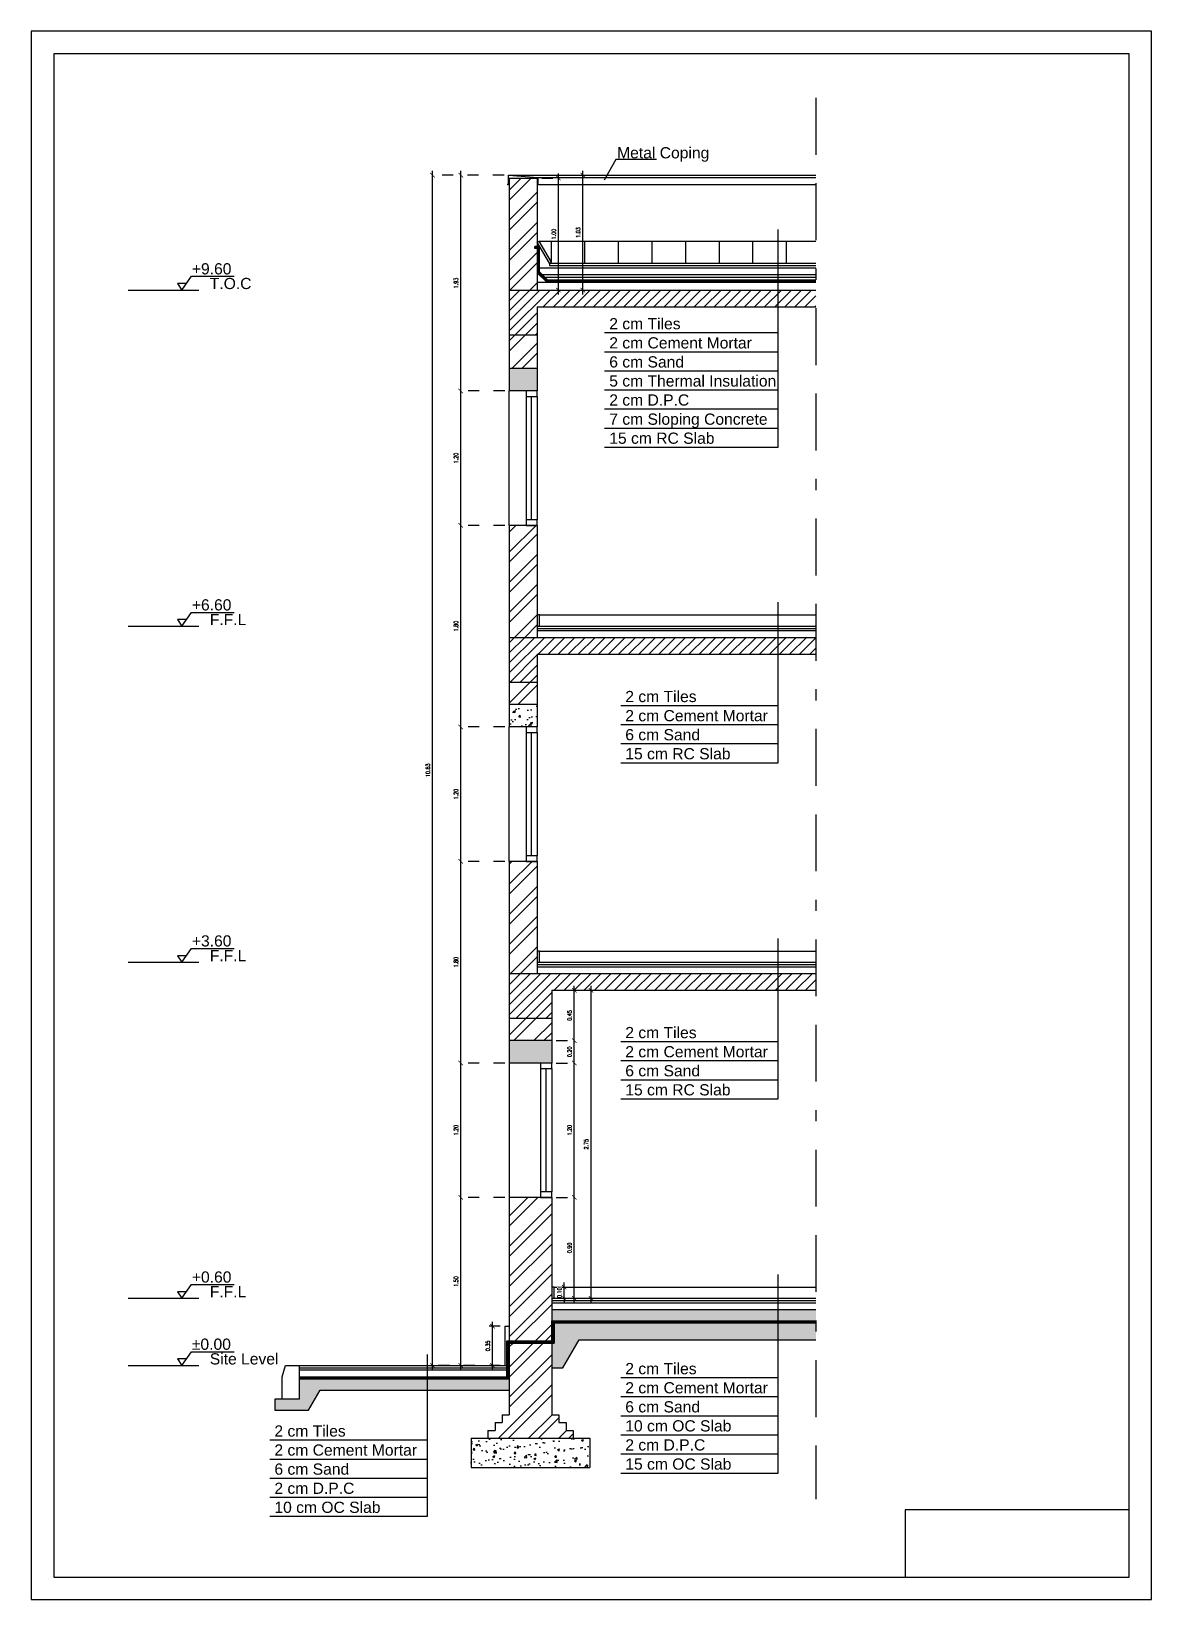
# Model space of a CAD drawing. Header units: millimetres. Extents: x 5.1 to 15.1, y -2.7 to 11.3.
import ezdxf

# ---------------------------------------------------------------- set-up
doc = ezdxf.new("R2010")
doc.units = ezdxf.units.MM
doc.header["$LTSCALE"] = 0.04
for name, pattern in [('BORDER', [44.45, 12.7, -6.35, 12.7, -6.35, 0, -6.35]), ('DOT2', [3.175, 0, -3.175]), ('HIDDEN2', [4.7625, 3.175, -1.5875])]:
    doc.linetypes.add(name, pattern=pattern)
for name, color, linetype in [('AR-ANNO', 7, 'Continuous'), ('Batt', 253, 'BATTING'), ('Cutline', 7, 'BORDER'), ('DPC', 7, 'HIDDEN2'), ('elev', 2, 'Continuous'), ('Wall', 1, 'Continuous')]:
    doc.layers.add(name, color=color, linetype=linetype)
doc.styles.add('AV-Dims', font='romans.shx', dxfattribs={"width": 0.75})
doc.styles.get("Standard").update_dxf_attribs({"font": 'arial.ttf'})
doc.linetypes.add('BATTING', pattern='A,0.00254,-2.54,[134,ltypeshp.shx,S=2.54,R=0,X=-2.54,Y=0],-5.08,[134,ltypeshp.shx,S=2.54,R=180,X=2.54,Y=0],-2.54', length=10.16254)
doc.dimstyles.new('AV-Dims-OUT', dxfattribs={"dimscale": 0.02, "dimtxt": 1.8, "dimasz": 2, "dimexe": 2, "dimexo": 2, "dimgap": 1.2, "dimtad": 1, "dimzin": 3, "dimdsep": 46, "dimtxsty": 'AV-Dims', "dimblk": 'ARCHTICK', "dimcen": 200, "dimdle": 2, "dimadec": 1, "dimazin": 2, "dimtfac": 0.75, "dimtix": 1, "dimtmove": 1, "dimatfit": 1, "dimldrblk": 'ARCHTICK', "dimfxl": 2, "dimtfill": 1, "dimfrac": 1, "dimtolj": 1, "dimtzin": 0, "dimarcsym": 1})

# ---------------------------------------------------------------- blocks, each defined once
blk = doc.blocks.new('_ArchTick')
at = {"color": 0, "linetype": 'ByBlock', "const_width": 0.15}
blk.add_lwpolyline([(-0.5, -0.5), (0.5, 0.5)], dxfattribs=at)
blk = doc.blocks.new('*D9')
at = {"layer": 'AR-ANNO', "color": 0, "linetype": 'DOT2', "lineweight": -2, "transparency": 16777216}
for p, q in [((9.774, 0.9), (9.975, 0.9)), ((9.847, 0), (9.975, 0))]:
    blk.add_line(p, q, dxfattribs=at)
at = {"layer": 'AR-ANNO', "color": 0, "lineweight": -2, "transparency": 16777216}
blk.add_line((9.935, -0.04), (9.935, 0.94), dxfattribs=at)
at = {"layer": 'AR-ANNO', "color": 0, "lineweight": -2, "transparency": 16777216, "xscale": 0.04, "yscale": 0.04, "zscale": 0.04}
for p, rotation in [((9.935, 0.9), 90), ((9.935, 0), 270)]:
    blk.add_blockref('_ArchTick', p, dxfattribs=dict(at, rotation=rotation))
at = {"layer": 'AR-ANNO', "color": 0, "transparency": 16777216, "insert": (9.893, 0.45), "char_height": 0.036, "attachment_point": 5, "rotation": 90, "style": 'AV-Dims', "bg_fill": 3, "box_fill_scale": 1.1, "bg_fill_color": 256, "bg_fill_true_color": 13158600, "bg_fill_transparency": 0}
blk.add_mtext('\\A1;0.90', dxfattribs=at)
blk = doc.blocks.new('*D10')
at = {"layer": 'AR-ANNO', "color": 0, "linetype": 'DOT2', "lineweight": -2, "transparency": 16777216}
for p, q in [((9.774, 2.1), (9.975, 2.1)), ((9.774, 0.9), (9.975, 0.9))]:
    blk.add_line(p, q, dxfattribs=at)
at = {"layer": 'AR-ANNO', "color": 0, "lineweight": -2, "transparency": 16777216}
blk.add_line((9.935, 0.86), (9.935, 2.14), dxfattribs=at)
at = {"layer": 'AR-ANNO', "color": 0, "lineweight": -2, "transparency": 16777216, "xscale": 0.04, "yscale": 0.04, "zscale": 0.04}
for p, rotation in [((9.935, 2.1), 90), ((9.935, 0.9), 270)]:
    blk.add_blockref('_ArchTick', p, dxfattribs=dict(at, rotation=rotation))
at = {"layer": 'AR-ANNO', "color": 0, "transparency": 16777216, "insert": (9.893, 1.5), "char_height": 0.036, "attachment_point": 5, "rotation": 90, "style": 'AV-Dims', "bg_fill": 3, "box_fill_scale": 1.1, "bg_fill_color": 256, "bg_fill_true_color": 13158600, "bg_fill_transparency": 0}
blk.add_mtext('\\A1;1.20', dxfattribs=at)
blk = doc.blocks.new('*D11')
at = {"layer": 'AR-ANNO', "color": 0, "linetype": 'DOT2', "lineweight": -2, "transparency": 16777216}
for p, q in [((9.774, 2.3), (9.975, 2.3)), ((9.774, 2.1), (9.975, 2.1))]:
    blk.add_line(p, q, dxfattribs=at)
at = {"layer": 'AR-ANNO', "color": 0, "lineweight": -2, "transparency": 16777216}
blk.add_line((9.935, 2.06), (9.935, 2.34), dxfattribs=at)
at = {"layer": 'AR-ANNO', "color": 0, "lineweight": -2, "transparency": 16777216, "xscale": 0.04, "yscale": 0.04, "zscale": 0.04}
for p, rotation in [((9.935, 2.3), 90), ((9.935, 2.1), 270)]:
    blk.add_blockref('_ArchTick', p, dxfattribs=dict(at, rotation=rotation))
at = {"layer": 'AR-ANNO', "color": 0, "transparency": 16777216, "insert": (9.893, 2.2), "char_height": 0.036, "attachment_point": 5, "rotation": 90, "style": 'AV-Dims', "bg_fill": 3, "box_fill_scale": 1.1, "bg_fill_color": 256, "bg_fill_true_color": 13158600, "bg_fill_transparency": 0}
blk.add_mtext('\\A1;0.20', dxfattribs=at)
blk = doc.blocks.new('*D12')
at = {"layer": 'AR-ANNO', "color": 0, "linetype": 'DOT2', "lineweight": -2, "transparency": 16777216}
for p, q in [((9.774, 2.75), (9.975, 2.75)), ((9.774, 2.3), (9.975, 2.3))]:
    blk.add_line(p, q, dxfattribs=at)
at = {"layer": 'AR-ANNO', "color": 0, "lineweight": -2, "transparency": 16777216}
blk.add_line((9.935, 2.26), (9.935, 2.79), dxfattribs=at)
at = {"layer": 'AR-ANNO', "color": 0, "lineweight": -2, "transparency": 16777216, "xscale": 0.04, "yscale": 0.04, "zscale": 0.04}
for p, rotation in [((9.935, 2.75), 90), ((9.935, 2.3), 270)]:
    blk.add_blockref('_ArchTick', p, dxfattribs=dict(at, rotation=rotation))
at = {"layer": 'AR-ANNO', "color": 0, "transparency": 16777216, "insert": (9.893, 2.525), "char_height": 0.036, "attachment_point": 5, "rotation": 90, "style": 'AV-Dims', "bg_fill": 3, "box_fill_scale": 1.1, "bg_fill_color": 256, "bg_fill_true_color": 13158600, "bg_fill_transparency": 0}
blk.add_mtext('\\A1;0.45', dxfattribs=at)
blk = doc.blocks.new('*D13')
at = {"layer": 'AR-ANNO', "color": 0, "lineweight": -2, "transparency": 16777216}
for p, q in [((9.844, 0.1), (9.844, 0.14)), ((9.844, 0), (9.844, 0.1)), ((9.844, 0), (9.844, -0.04))]:
    blk.add_line(p, q, dxfattribs=at)
at = {"layer": 'AR-ANNO', "color": 0, "linetype": 'DOT2', "lineweight": -2, "transparency": 16777216}
for p, q in [((9.774, 0.1), (9.884, 0.1)), ((9.774, 0), (9.884, 0))]:
    blk.add_line(p, q, dxfattribs=at)
at = {"layer": 'AR-ANNO', "color": 0, "lineweight": -2, "transparency": 16777216, "xscale": 0.04, "yscale": 0.04, "zscale": 0.04}
for p, rotation in [((9.844, 0.1), 270), ((9.844, 0), 90)]:
    blk.add_blockref('_ArchTick', p, dxfattribs=dict(at, rotation=rotation))
at = {"layer": 'AR-ANNO', "color": 0, "transparency": 16777216, "insert": (9.802, 0.05), "char_height": 0.036, "attachment_point": 5, "rotation": 90, "style": 'AV-Dims', "bg_fill": 3, "box_fill_scale": 1.1, "bg_fill_color": 256, "bg_fill_true_color": 13158600, "bg_fill_transparency": 0}
blk.add_mtext('\\A1;0.10', dxfattribs=at)
blk = doc.blocks.new('*D14')
at = {"layer": 'AR-ANNO', "color": 0, "linetype": 'DOT2', "lineweight": -2, "transparency": 16777216}
for p, q in [((9.774, 2.75), (10.124, 2.75)), ((9.774, 0), (10.124, 0))]:
    blk.add_line(p, q, dxfattribs=at)
at = {"layer": 'AR-ANNO', "color": 0, "lineweight": -2, "transparency": 16777216}
blk.add_line((10.084, -0.04), (10.084, 2.79), dxfattribs=at)
at = {"layer": 'AR-ANNO', "color": 0, "lineweight": -2, "transparency": 16777216, "xscale": 0.04, "yscale": 0.04, "zscale": 0.04}
for p, rotation in [((10.084, 2.75), 90), ((10.084, 0), 270)]:
    blk.add_blockref('_ArchTick', p, dxfattribs=dict(at, rotation=rotation))
at = {"layer": 'AR-ANNO', "color": 0, "transparency": 16777216, "insert": (10.042, 1.375), "char_height": 0.036, "attachment_point": 5, "rotation": 90, "style": 'AV-Dims', "bg_fill": 3, "box_fill_scale": 1.1, "bg_fill_color": 256, "bg_fill_true_color": 13158600, "bg_fill_transparency": 0}
blk.add_mtext('\\A1;2.75', dxfattribs=at)
blk = doc.blocks.new('*D15')
at = {"layer": 'AR-ANNO', "color": 0, "linetype": 'DOT2', "lineweight": -2, "transparency": 16777216}
for p, q in [((9.274, -0.25), (9.165, -0.25)), ((9.274, -0.6), (9.165, -0.6))]:
    blk.add_line(p, q, dxfattribs=at)
at = {"layer": 'AR-ANNO', "color": 0, "lineweight": -2, "transparency": 16777216}
blk.add_line((9.205, -0.64), (9.205, -0.21), dxfattribs=at)
at = {"layer": 'AR-ANNO', "color": 0, "lineweight": -2, "transparency": 16777216, "xscale": 0.04, "yscale": 0.04, "zscale": 0.04}
for p, rotation in [((9.205, -0.25), 90), ((9.205, -0.6), 270)]:
    blk.add_blockref('_ArchTick', p, dxfattribs=dict(at, rotation=rotation))
at = {"layer": 'AR-ANNO', "color": 0, "transparency": 16777216, "insert": (9.163, -0.425), "char_height": 0.036, "attachment_point": 5, "rotation": 90, "style": 'AV-Dims', "bg_fill": 3, "box_fill_scale": 1.1, "bg_fill_color": 256, "bg_fill_true_color": 13158600, "bg_fill_transparency": 0}
blk.add_mtext('\\A1;0.35', dxfattribs=at)
blk = doc.blocks.new('*D16')
at = {"layer": 'AR-ANNO', "color": 0, "linetype": 'DOT2', "lineweight": -2, "transparency": 16777216}
for p, q in [((9.308, 10.026), (8.63, 10.026)), ((9.274, -0.6), (8.63, -0.6))]:
    blk.add_line(p, q, dxfattribs=at)
at = {"layer": 'AR-ANNO', "color": 0, "lineweight": -2, "transparency": 16777216}
blk.add_line((8.67, -0.64), (8.67, 10.066), dxfattribs=at)
at = {"layer": 'AR-ANNO', "color": 0, "lineweight": -2, "transparency": 16777216, "xscale": 0.04, "yscale": 0.04, "zscale": 0.04}
for p, rotation in [((8.67, 10.026), 90), ((8.67, -0.6), 270)]:
    blk.add_blockref('_ArchTick', p, dxfattribs=dict(at, rotation=rotation))
at = {"layer": 'AR-ANNO', "color": 0, "transparency": 16777216, "insert": (8.628, 4.713), "char_height": 0.036, "attachment_point": 5, "rotation": 90, "style": 'AV-Dims', "bg_fill": 3, "box_fill_scale": 1.1, "bg_fill_color": 256, "bg_fill_true_color": 13158600, "bg_fill_transparency": 0}
blk.add_mtext('\\A1;10.63', dxfattribs=at)
blk = doc.blocks.new('*D17')
at = {"layer": 'AR-ANNO', "color": 0, "linetype": 'DOT2', "lineweight": -2, "transparency": 16777216}
for p, q in [((9.314, 0.9), (8.881, 0.9)), ((9.274, -0.6), (8.881, -0.6))]:
    blk.add_line(p, q, dxfattribs=at)
at = {"layer": 'AR-ANNO', "color": 0, "lineweight": -2, "transparency": 16777216}
blk.add_line((8.921, -0.64), (8.921, 0.94), dxfattribs=at)
at = {"layer": 'AR-ANNO', "color": 0, "lineweight": -2, "transparency": 16777216, "xscale": 0.04, "yscale": 0.04, "zscale": 0.04}
for p, rotation in [((8.921, 0.9), 90), ((8.921, -0.6), 270)]:
    blk.add_blockref('_ArchTick', p, dxfattribs=dict(at, rotation=rotation))
at = {"layer": 'AR-ANNO', "color": 0, "transparency": 16777216, "insert": (8.879, 0.15), "char_height": 0.036, "attachment_point": 5, "rotation": 90, "style": 'AV-Dims', "bg_fill": 3, "box_fill_scale": 1.1, "bg_fill_color": 256, "bg_fill_true_color": 13158600, "bg_fill_transparency": 0}
blk.add_mtext('\\A1;1.50', dxfattribs=at)
blk = doc.blocks.new('*D18')
at = {"layer": 'AR-ANNO', "color": 0, "linetype": 'DOT2', "lineweight": -2, "transparency": 16777216}
for p, q in [((9.314, 2.1), (8.881, 2.1)), ((9.314, 0.9), (8.881, 0.9))]:
    blk.add_line(p, q, dxfattribs=at)
at = {"layer": 'AR-ANNO', "color": 0, "lineweight": -2, "transparency": 16777216}
blk.add_line((8.921, 0.86), (8.921, 2.14), dxfattribs=at)
at = {"layer": 'AR-ANNO', "color": 0, "lineweight": -2, "transparency": 16777216, "xscale": 0.04, "yscale": 0.04, "zscale": 0.04}
for p, rotation in [((8.921, 2.1), 90), ((8.921, 0.9), 270)]:
    blk.add_blockref('_ArchTick', p, dxfattribs=dict(at, rotation=rotation))
at = {"layer": 'AR-ANNO', "color": 0, "transparency": 16777216, "insert": (8.879, 1.5), "char_height": 0.036, "attachment_point": 5, "rotation": 90, "style": 'AV-Dims', "bg_fill": 3, "box_fill_scale": 1.1, "bg_fill_color": 256, "bg_fill_true_color": 13158600, "bg_fill_transparency": 0}
blk.add_mtext('\\A1;1.20', dxfattribs=at)
blk = doc.blocks.new('*D19')
at = {"layer": 'AR-ANNO', "color": 0, "lineweight": -2, "transparency": 16777216}
blk.add_line((8.921, 2.06), (8.921, 3.94), dxfattribs=at)
at = {"layer": 'AR-ANNO', "color": 0, "linetype": 'DOT2', "lineweight": -2, "transparency": 16777216}
for p, q in [((9.314, 3.9), (8.881, 3.9)), ((9.314, 2.1), (8.881, 2.1))]:
    blk.add_line(p, q, dxfattribs=at)
at = {"layer": 'AR-ANNO', "color": 0, "lineweight": -2, "transparency": 16777216, "xscale": 0.04, "yscale": 0.04, "zscale": 0.04}
for p, rotation in [((8.921, 3.9), 90), ((8.921, 2.1), 270)]:
    blk.add_blockref('_ArchTick', p, dxfattribs=dict(at, rotation=rotation))
at = {"layer": 'AR-ANNO', "color": 0, "transparency": 16777216, "insert": (8.879, 3), "char_height": 0.036, "attachment_point": 5, "rotation": 90, "style": 'AV-Dims', "bg_fill": 3, "box_fill_scale": 1.1, "bg_fill_color": 256, "bg_fill_true_color": 13158600, "bg_fill_transparency": 0}
blk.add_mtext('\\A1;1.80', dxfattribs=at)
blk = doc.blocks.new('*D20')
at = {"layer": 'AR-ANNO', "color": 0, "linetype": 'DOT2', "lineweight": -2, "transparency": 16777216}
for p, q in [((9.314, 5.1), (8.881, 5.1)), ((9.314, 3.9), (8.881, 3.9))]:
    blk.add_line(p, q, dxfattribs=at)
at = {"layer": 'AR-ANNO', "color": 0, "lineweight": -2, "transparency": 16777216}
blk.add_line((8.921, 3.86), (8.921, 5.14), dxfattribs=at)
at = {"layer": 'AR-ANNO', "color": 0, "lineweight": -2, "transparency": 16777216, "xscale": 0.04, "yscale": 0.04, "zscale": 0.04}
for p, rotation in [((8.921, 5.1), 90), ((8.921, 3.9), 270)]:
    blk.add_blockref('_ArchTick', p, dxfattribs=dict(at, rotation=rotation))
at = {"layer": 'AR-ANNO', "color": 0, "transparency": 16777216, "insert": (8.879, 4.5), "char_height": 0.036, "attachment_point": 5, "rotation": 90, "style": 'AV-Dims', "bg_fill": 3, "box_fill_scale": 1.1, "bg_fill_color": 256, "bg_fill_true_color": 13158600, "bg_fill_transparency": 0}
blk.add_mtext('\\A1;1.20', dxfattribs=at)
blk = doc.blocks.new('*D21')
at = {"layer": 'AR-ANNO', "color": 0, "linetype": 'DOT2', "lineweight": -2, "transparency": 16777216}
for p, q in [((9.314, 6.9), (8.881, 6.9)), ((9.314, 5.1), (8.881, 5.1))]:
    blk.add_line(p, q, dxfattribs=at)
at = {"layer": 'AR-ANNO', "color": 0, "lineweight": -2, "transparency": 16777216}
blk.add_line((8.921, 5.06), (8.921, 6.94), dxfattribs=at)
at = {"layer": 'AR-ANNO', "color": 0, "lineweight": -2, "transparency": 16777216, "xscale": 0.04, "yscale": 0.04, "zscale": 0.04}
for p, rotation in [((8.921, 6.9), 90), ((8.921, 5.1), 270)]:
    blk.add_blockref('_ArchTick', p, dxfattribs=dict(at, rotation=rotation))
at = {"layer": 'AR-ANNO', "color": 0, "transparency": 16777216, "insert": (8.879, 6), "char_height": 0.036, "attachment_point": 5, "rotation": 90, "style": 'AV-Dims', "bg_fill": 3, "box_fill_scale": 1.1, "bg_fill_color": 256, "bg_fill_true_color": 13158600, "bg_fill_transparency": 0}
blk.add_mtext('\\A1;1.80', dxfattribs=at)
blk = doc.blocks.new('*D22')
at = {"layer": 'AR-ANNO', "color": 0, "lineweight": -2, "transparency": 16777216}
blk.add_line((8.921, 6.86), (8.921, 8.14), dxfattribs=at)
at = {"layer": 'AR-ANNO', "color": 0, "linetype": 'DOT2', "lineweight": -2, "transparency": 16777216}
for p, q in [((9.314, 8.1), (8.881, 8.1)), ((9.314, 6.9), (8.881, 6.9))]:
    blk.add_line(p, q, dxfattribs=at)
at = {"layer": 'AR-ANNO', "color": 0, "lineweight": -2, "transparency": 16777216, "xscale": 0.04, "yscale": 0.04, "zscale": 0.04}
for p, rotation in [((8.921, 8.1), 90), ((8.921, 6.9), 270)]:
    blk.add_blockref('_ArchTick', p, dxfattribs=dict(at, rotation=rotation))
at = {"layer": 'AR-ANNO', "color": 0, "transparency": 16777216, "insert": (8.879, 7.5), "char_height": 0.036, "attachment_point": 5, "rotation": 90, "style": 'AV-Dims', "bg_fill": 3, "box_fill_scale": 1.1, "bg_fill_color": 256, "bg_fill_true_color": 13158600, "bg_fill_transparency": 0}
blk.add_mtext('\\A1;1.20', dxfattribs=at)
blk = doc.blocks.new('*D23')
at = {"layer": 'AR-ANNO', "color": 0, "linetype": 'DOT2', "lineweight": -2, "transparency": 16777216}
for p, q in [((9.308, 10.026), (8.881, 10.026)), ((9.314, 8.1), (8.881, 8.1))]:
    blk.add_line(p, q, dxfattribs=at)
at = {"layer": 'AR-ANNO', "color": 0, "lineweight": -2, "transparency": 16777216}
blk.add_line((8.921, 8.06), (8.921, 10.066), dxfattribs=at)
at = {"layer": 'AR-ANNO', "color": 0, "lineweight": -2, "transparency": 16777216, "xscale": 0.04, "yscale": 0.04, "zscale": 0.04}
for p, rotation in [((8.921, 10.026), 90), ((8.921, 8.1), 270)]:
    blk.add_blockref('_ArchTick', p, dxfattribs=dict(at, rotation=rotation))
at = {"layer": 'AR-ANNO', "color": 0, "transparency": 16777216, "insert": (8.879, 9.063), "char_height": 0.036, "attachment_point": 5, "rotation": 90, "style": 'AV-Dims', "bg_fill": 3, "box_fill_scale": 1.1, "bg_fill_color": 256, "bg_fill_true_color": 13158600, "bg_fill_transparency": 0}
blk.add_mtext('\\A1;1.93', dxfattribs=at)
blk = doc.blocks.new('*D24')
at = {"layer": 'AR-ANNO', "color": 0, "linetype": 'DOT2', "lineweight": -2, "transparency": 16777216}
for p, q in [((9.388, 10.026), (10.051, 10.026)), ((9.644, 9), (10.051, 9))]:
    blk.add_line(p, q, dxfattribs=at)
at = {"layer": 'AR-ANNO', "color": 0, "lineweight": -2, "transparency": 16777216}
blk.add_line((10.011, 8.96), (10.011, 10.066), dxfattribs=at)
at = {"layer": 'AR-ANNO', "color": 0, "lineweight": -2, "transparency": 16777216, "xscale": 0.04, "yscale": 0.04, "zscale": 0.04}
for p, rotation in [((10.011, 10.026), 90), ((10.011, 9), 270)]:
    blk.add_blockref('_ArchTick', p, dxfattribs=dict(at, rotation=rotation))
at = {"layer": 'AR-ANNO', "color": 0, "transparency": 16777216, "insert": (9.969, 9.513), "char_height": 0.036, "attachment_point": 5, "rotation": 90, "style": 'AV-Dims', "bg_fill": 3, "box_fill_scale": 1.1, "bg_fill_color": 256, "bg_fill_true_color": 13158600, "bg_fill_transparency": 0}
blk.add_mtext('\\A1;1.03', dxfattribs=at)
blk = doc.blocks.new('*D25')
at = {"layer": 'AR-ANNO', "color": 0, "linetype": 'DOT2', "lineweight": -2, "transparency": 16777216}
for p, q in [((9.644, 10), (9.833, 10)), ((9.644, 9), (9.833, 9))]:
    blk.add_line(p, q, dxfattribs=at)
at = {"layer": 'AR-ANNO', "color": 0, "lineweight": -2, "transparency": 16777216}
blk.add_line((9.793, 8.96), (9.793, 10.04), dxfattribs=at)
at = {"layer": 'AR-ANNO', "color": 0, "lineweight": -2, "transparency": 16777216, "xscale": 0.04, "yscale": 0.04, "zscale": 0.04}
for p, rotation in [((9.793, 10), 90), ((9.793, 9), 270)]:
    blk.add_blockref('_ArchTick', p, dxfattribs=dict(at, rotation=rotation))
at = {"layer": 'AR-ANNO', "color": 0, "transparency": 16777216, "insert": (9.751, 9.5), "char_height": 0.036, "attachment_point": 5, "rotation": 90, "style": 'AV-Dims', "bg_fill": 3, "box_fill_scale": 1.1, "bg_fill_color": 256, "bg_fill_true_color": 13158600, "bg_fill_transparency": 0}
blk.add_mtext('\\A1;1.00', dxfattribs=at)

msp = doc.modelspace()

# ---------------------------------------------------------------- hatches: boundary and pattern name
h = msp.add_hatch()
h.set_pattern_fill('ANSI32', color=256, scale=0.02)
h.paths.add_polyline_path([(9.604, 10), (9.354, 10), (9.354, 9), (9.604, 9), (9.604, 9.37), (9.584, 9.37), (9.584, 9.39), (9.604, 9.39)])
h = msp.add_hatch()
h.set_pattern_fill('ANSI31', color=256, scale=0.02)
h.paths.add_polyline_path([(9.604, 8.85), (12.091, 8.85), (12.091, 9), (9.354, 9), (9.354, 8.6), (9.604, 8.6)])
h = msp.add_hatch()
h.set_pattern_fill('ANSI32', color=256, scale=0.02)
h.paths.add_polyline_path([(9.604, 8.6), (9.354, 8.6), (9.354, 8.3), (9.604, 8.3)])
h = msp.add_hatch()
h.set_pattern_fill('AR-CONC', color=256, scale=0.001)
h.paths.add_polyline_path([(9.604, 8.3), (9.354, 8.3), (9.354, 8.1), (9.604, 8.1)])
h.paths.add_polyline_path([(9.734, 2.3), (9.354, 2.3), (9.354, 2.1), (9.734, 2.1)])
h = msp.add_hatch()
h.set_pattern_fill('ANSI32', color=256, scale=0.02)
h.paths.add_polyline_path([(9.604, 6.9), (9.354, 6.9), (9.354, 5.9), (9.604, 5.9)])
h = msp.add_hatch()
h.set_pattern_fill('ANSI31', color=256, scale=0.02)
h.paths.add_polyline_path([(12.091, 5.9), (9.354, 5.9), (9.354, 5.5), (9.604, 5.5), (9.604, 5.75), (12.091, 5.75)])
h = msp.add_hatch()
h.set_pattern_fill('ANSI32', color=256, scale=0.02)
h.paths.add_polyline_path([(9.604, 5.5), (9.354, 5.5), (9.354, 5.3), (9.604, 5.3)])
h = msp.add_hatch()
h.set_pattern_fill('AR-CONC', color=256, scale=0.001)
h.paths.add_polyline_path([(9.604, 5.3), (9.354, 5.3), (9.354, 5.1), (9.604, 5.1)])
h = msp.add_hatch()
h.set_pattern_fill('ANSI32', color=256, scale=0.02)
h.paths.add_polyline_path([(9.604, 3.9), (9.354, 3.9), (9.354, 2.9), (9.604, 2.9)])
h = msp.add_hatch()
h.set_pattern_fill('ANSI31', color=256, scale=0.02)
h.paths.add_polyline_path([(9.734, 2.75), (12.091, 2.75), (12.091, 2.9), (9.354, 2.9), (9.354, 2.5), (9.734, 2.5)])
h = msp.add_hatch()
h.set_pattern_fill('ANSI32', color=256, scale=0.02)
h.paths.add_polyline_path([(9.734, 2.5), (9.354, 2.5), (9.354, 2.3), (9.734, 2.3)])
h = msp.add_hatch()
h.set_pattern_fill('ANSI32', color=256, scale=0.02)
h.paths.add_polyline_path([(9.734, 0.9), (9.354, 0.9), (9.354, -0.38), (9.734, -0.38)])
h = msp.add_hatch()
h.set_pattern_fill('AR-CONC', color=256, scale=0.001)
h.paths.add_polyline_path([(12.091, -0.22), (9.754, -0.22), (9.754, -0.4), (9.734, -0.4), (9.734, -0.62), (9.834, -0.62), (9.979, -0.37), (12.091, -0.37)])
h.paths.add_polyline_path([(12.091, -0.1), (9.734, -0.1), (9.734, -0.2), (12.091, -0.2)])
h.paths.add_polyline_path([(9.354, -0.72), (7.478, -0.72), (7.478, -0.9), (7.328, -0.9), (7.261, -0.9), (7.261, -1), (7.563, -1), (7.667, -0.82), (9.354, -0.82)])
h = msp.add_hatch()
h.set_pattern_fill('ANSI32', color=256, scale=0.02)
h.paths.add_polyline_path([(9.734, -0.4), (9.354, -0.4), (9.354, -1.04), (9.291, -1.04), (9.291, -1.11), (9.228, -1.11), (9.228, -1.18), (9.164, -1.18), (9.164, -1.25), (9.924, -1.25), (9.924, -1.18), (9.861, -1.18), (9.861, -1.11), (9.798, -1.11), (9.798, -1.04), (9.734, -1.04)])
h = msp.add_hatch()
h.set_pattern_fill('AR-CONC', color=256, scale=0.001)
h.paths.add_polyline_path([(10.074, -1.25), (9.014, -1.25), (9.014, -1.51), (10.074, -1.51)])

# ---------------------------------------------------------------- linework, layer by layer
for p, q in [((9.341, 9.941), (9.34, 9.942)), ((9.348, 10.026), (12.091, 10.026)), ((9.61, 10.006), (12.091, 10.006)), ((9.619, 9.942), (9.618, 9.941)), ((9.619, 9.942), (12.091, 9.942)), ((11.753, 9.541), (11.753, 7.595)), ((9.604, 9.428), (9.622, 9.438)), ((9.713, 9.24), (9.604, 9.428)), ((9.73, 9.25), (9.622, 9.438)), ((9.622, 9.438), (12.091, 9.438)), ((9.73, 9.25), (9.73, 9.438)), ((10.03, 9.24), (10.03, 9.438)), ((10.33, 9.24), (10.33, 9.438)), ((10.63, 9.24), (10.63, 9.438)), ((10.93, 9.24), (10.93, 9.438)), ((11.23, 9.24), (11.23, 9.438)), ((11.53, 9.24), (11.53, 9.438)), ((11.83, 9.24), (11.83, 9.438)), ((9.713, 9.24), (9.73, 9.25)), ((9.713, 9.24), (12.091, 9.24)), ((9.713, 9.24), (9.713, 9.22)), ((9.689, 9.07), (9.604, 9.155)), ((9.624, 9.2), (12.091, 9.2)), ((9.648, 9.14), (12.091, 9.14)), ((9.713, 9.22), (12.091, 9.22)), ((5.952, 9), (6.584, 9)), ((9.604, 9.07), (12.091, 9.07)), ((11.753, 8.617), (10.205, 8.617)), ((11.753, 8.447), (10.205, 8.447)), ((11.753, 8.276), (10.205, 8.276)), ((9.554, 6.95), (9.554, 8.05)), ((11.753, 8.106), (10.205, 8.106)), ((11.753, 7.936), (10.205, 7.936)), ((11.753, 7.765), (10.205, 7.765)), ((11.753, 7.595), (10.205, 7.595)), ((11.753, 6.213), (11.753, 4.778)), ((9.624, 6.1), (12.091, 6.1)), ((5.952, 6), (6.584, 6)), ((9.604, 6), (12.091, 6)), ((9.604, 5.98), (12.091, 5.98)), ((9.604, 5.96), (12.091, 5.96)), ((11.753, 5.289), (10.349, 5.289)), ((9.554, 3.95), (9.554, 5.05)), ((11.753, 5.119), (10.349, 5.119)), ((11.753, 4.948), (10.349, 4.948)), ((11.753, 4.778), (10.349, 4.778)), ((9.624, 3.1), (12.091, 3.1)), ((11.753, 3.213), (11.753, 1.778)), ((5.952, 3), (6.584, 3)), ((9.604, 3), (12.091, 3)), ((9.604, 2.98), (12.091, 2.98)), ((9.604, 2.96), (12.091, 2.96)), ((11.753, 2.289), (10.349, 2.289)), ((11.753, 2.119), (10.349, 2.119)), ((9.684, 0.95), (9.684, 2.05)), ((11.753, 1.948), (10.349, 1.948)), ((11.753, 1.778), (10.349, 1.778)), ((11.753, 0.213), (11.753, -1.563)), ((5.952, 0), (6.584, 0)), ((9.734, 0), (12.091, 0)), ((9.754, 0.1), (12.091, 0.1)), ((9.734, -0.02), (12.091, -0.02)), ((9.734, -0.04), (12.091, -0.04)), ((9.734, -0.1), (12.091, -0.1)), ((9.314, -0.25), (9.314, -0.6)), ((9.314, -0.25), (9.354, -0.25)), ((9.754, -0.22), (12.091, -0.22)), ((9.754, -0.22), (9.754, -0.4)), ((9.354, -0.4), (9.754, -0.4)), ((9.834, -0.62), (9.979, -0.37)), ((9.979, -0.37), (12.091, -0.37)), ((8.621, -0.501), (8.621, -1.949)), ((5.952, -0.6), (6.584, -0.6)), ((7.328, -0.7), (7.358, -0.6)), ((7.478, -0.6), (9.334, -0.6)), ((7.478, -0.62), (9.334, -0.62)), ((7.478, -0.64), (9.334, -0.64)), ((9.734, -0.62), (9.834, -0.62)), ((7.478, -0.72), (9.354, -0.72)), ((7.563, -1), (7.667, -0.82)), ((7.667, -0.82), (9.354, -0.82)), ((11.753, -0.711), (10.349, -0.711)), ((7.328, -0.9), (7.261, -0.9)), ((11.753, -0.881), (10.349, -0.881)), ((7.261, -1), (7.563, -1)), ((11.753, -1.052), (10.349, -1.052)), ((9.014, -1.25), (10.074, -1.25)), ((9.014, -1.25), (9.014, -1.51)), ((10.074, -1.25), (10.074, -1.51)), ((11.753, -1.222), (10.349, -1.222)), ((8.621, -1.268), (7.217, -1.268)), ((11.753, -1.392), (10.349, -1.392)), ((8.621, -1.438), (7.217, -1.438)), ((9.014, -1.51), (10.074, -1.51)), ((8.621, -1.608), (7.217, -1.608)), ((11.753, -1.563), (10.349, -1.563)), ((8.621, -1.779), (7.217, -1.779)), ((8.621, -1.949), (7.217, -1.949)), ((14.888, -1.89), (12.888, -1.89)), ((12.888, -1.89), (12.888, -2.49))]:
    msp.add_line(p, q)
for points in [[(10.669, 10.165), (10.305, 10.165), (10.202, 9.982)], [(9.34, 9.942), (9.348, 9.95), (9.348, 10.026), (9.61, 10.006), (9.61, 9.95), (9.619, 9.942)], [(9.341, 9.941), (9.349, 9.95), (9.349, 10.025), (9.609, 10.005), (9.609, 9.95), (9.618, 9.941)], [(12.091, 9.09), (9.698, 9.09), (9.624, 9.163), (9.624, 9.39), (9.584, 9.39)], [(6.473, 9.058), (6.392, 9.058), (6.432, 9), (6.518, 9.123), (6.9, 9.123)], [(6.473, 6.058), (6.392, 6.058), (6.432, 6), (6.518, 6.123), (6.9, 6.123)], [(9.624, 6), (9.624, 6.1), (9.604, 6.1)], [(6.473, 3.058), (6.392, 3.058), (6.432, 3), (6.518, 3.123), (6.9, 3.123)], [(9.624, 3), (9.624, 3.1), (9.604, 3.1)], [(6.473, 0.058), (6.392, 0.058), (6.432, 0), (6.518, 0.123), (6.9, 0.123)], [(9.754, 0), (9.754, 0.1), (9.734, 0.1)], [(7.478, -0.7), (9.334, -0.7), (9.334, -0.38), (9.734, -0.38), (9.734, -0.2), (12.091, -0.2)], [(6.473, -0.542), (6.392, -0.542), (6.432, -0.6), (6.518, -0.477), (6.9, -0.477)], [(7.478, -0.6), (7.478, -0.9), (7.328, -0.9), (7.328, -0.7)], [(7.358, -0.6), (7.478, -0.6)], [(7.261, -0.9), (7.261, -1)]]:
    msp.add_lwpolyline(points)
for points in [[(9.504, 8.1), (9.504, 8.05), (9.604, 8.05), (9.604, 8.1)], [(9.504, 6.95), (9.504, 6.9), (9.604, 6.9), (9.604, 6.95)], [(9.504, 5.1), (9.504, 5.05), (9.604, 5.05), (9.604, 5.1)], [(9.504, 3.95), (9.504, 3.9), (9.604, 3.9), (9.604, 3.95)], [(9.634, 2.1), (9.634, 2.05), (9.734, 2.05), (9.734, 2.1)], [(9.634, 0.95), (9.634, 0.9), (9.734, 0.9), (9.734, 0.95)]]:
    msp.add_lwpolyline(points, close=True)
at = {"layer": 'Batt', "ltscale": 0.05}
msp.add_line((9.681, 9.115), (12.091, 9.115), dxfattribs=at)
at = {"layer": 'Cutline'}
msp.add_line((12.091, 10.716), (12.091, -1.794), dxfattribs=at)
at = {"layer": 'DPC', "const_width": 0.02}
msp.add_lwpolyline([(12.091, 9.08), (9.693, 9.08), (9.614, 9.159), (9.614, 9.38), (9.584, 9.38)], dxfattribs=at)
at = {"layer": 'DPC', "ltscale": 0.5, "const_width": 0.02}
msp.add_lwpolyline([(7.478, -0.71), (9.344, -0.71), (9.344, -0.39), (9.744, -0.39), (9.744, -0.21), (12.091, -0.21)], dxfattribs=at)
at = {"layer": 'elev'}
for p, q in [((9.354, 6.9), (9.354, 8.1)), ((9.504, 8.05), (9.504, 6.95)), ((9.604, 8.05), (9.604, 6.95)), ((9.354, 3.9), (9.354, 5.1)), ((9.504, 5.05), (9.504, 3.95)), ((9.604, 5.05), (9.604, 3.95)), ((9.354, 2.1), (9.354, 0.9)), ((9.634, 2.05), (9.634, 0.95)), ((9.734, 2.05), (9.734, 0.95))]:
    msp.add_line(p, q, dxfattribs=at)
at = {"layer": 'Wall'}
for p, q in [((9.354, 10), (9.354, 8.1)), ((9.354, 10), (9.604, 10)), ((9.604, 10), (9.604, 9.39)), ((9.584, 9.37), (9.584, 9.39)), ((9.604, 9.37), (9.584, 9.37)), ((9.604, 9.37), (9.604, 9)), ((9.354, 9), (12.091, 9)), ((9.604, 8.85), (12.091, 8.85)), ((9.604, 8.85), (9.604, 8.1)), ((9.354, 8.6), (9.604, 8.6)), ((9.604, 8.3), (9.354, 8.3)), ((9.604, 8.1), (9.354, 8.1)), ((9.604, 6.9), (9.354, 6.9)), ((9.354, 6.9), (9.354, 5.1)), ((9.604, 6.9), (9.604, 5.9)), ((9.354, 5.9), (12.091, 5.9)), ((9.604, 5.75), (12.091, 5.75)), ((9.604, 5.75), (9.604, 5.1)), ((9.354, 5.5), (9.604, 5.5)), ((9.604, 5.3), (9.354, 5.3)), ((9.604, 5.1), (9.354, 5.1)), ((9.604, 3.9), (9.354, 3.9)), ((9.354, 3.9), (9.354, 2.1)), ((9.604, 3.9), (9.604, 2.9)), ((9.354, 2.9), (12.091, 2.9)), ((9.734, 2.75), (12.091, 2.75)), ((9.734, 2.75), (9.734, 2.1)), ((9.354, 2.5), (9.734, 2.5)), ((9.734, 2.3), (9.354, 2.3)), ((9.734, 2.1), (9.354, 2.1)), ((9.734, 0.9), (9.354, 0.9)), ((9.354, 0.9), (9.354, -0.38)), ((9.734, 0.9), (9.734, -0.2)), ((9.354, -0.4), (9.354, -1.04)), ((9.734, -0.4), (9.734, -1.04)), ((9.228, -1.11), (9.291, -1.11)), ((9.228, -1.11), (9.228, -1.18)), ((9.291, -1.04), (9.291, -1.11)), ((9.291, -1.04), (9.354, -1.04)), ((9.734, -1.04), (9.798, -1.04)), ((9.798, -1.04), (9.798, -1.11)), ((9.798, -1.11), (9.861, -1.11)), ((9.861, -1.11), (9.861, -1.18)), ((9.164, -1.18), (9.228, -1.18)), ((9.164, -1.18), (9.164, -1.25)), ((9.861, -1.18), (9.924, -1.18)), ((9.924, -1.18), (9.924, -1.25))]:
    msp.add_line(p, q, dxfattribs=at)

# ---------------------------------------------------------------- texts
for s, p in [('Metal Coping', (10.317, 10.176)), ('+9.60', (6.521, 9.14)), ('T.O.C', (6.681, 9.009)), ('2 cm Tiles', (10.247, 8.65)), ('2 cm Cement Mortar', (10.247, 8.479)), ('6 cm Sand', (10.247, 8.309)), ('5 cm Thermal Insulation', (10.247, 8.139)), ('2 cm D.P.C', (10.247, 7.969)), ('7 cm Sloping Concrete', (10.247, 7.798)), ('15 cm RC Slab', (10.247, 7.628)), ('+6.60', (6.521, 6.14)), ('F.F.L', (6.681, 6.009)), ('2 cm Tiles', (10.39, 5.322)), ('2 cm Cement Mortar', (10.39, 5.151)), ('6 cm Sand', (10.39, 4.981)), ('15 cm RC Slab', (10.39, 4.811)), ('+3.60', (6.521, 3.14)), ('F.F.L', (6.681, 3.009)), ('2 cm Tiles', (10.39, 2.322)), ('2 cm Cement Mortar', (10.39, 2.151)), ('6 cm Sand', (10.39, 1.981)), ('15 cm RC Slab', (10.39, 1.811)), ('+0.60', (6.521, 0.14)), ('F.F.L', (6.681, 0.009)), ('%%P0.00', (6.521, -0.46)), ('Site Level', (6.681, -0.591)), ('2 cm Tiles', (10.39, -0.678)), ('2 cm Cement Mortar', (10.39, -0.849)), ('6 cm Sand', (10.39, -1.019)), ('10 cm OC Slab', (10.39, -1.189)), ('2 cm Tiles', (7.258, -1.235)), ('2 cm D.P.C', (10.39, -1.359)), ('2 cm Cement Mortar', (7.258, -1.405)), ('6 cm Sand', (7.258, -1.575)), ('15 cm OC Slab', (10.39, -1.53)), ('2 cm D.P.C', (7.258, -1.746)), ('10 cm OC Slab', (7.258, -1.916))]:
    msp.add_text(s, height=0.1).set_placement(p)

# ---------------------------------------------------------------- next in the draw order: dimensions: what is measured, and where the dimension line sits
at = {"layer": 'AR-ANNO'}
for base, p1, p2, picture, middle in [((9.935, 0.9), (9.807, 0), (9.734, 0.9), '*D9', (9.893, 0.45)), ((9.205, -0.25), (9.314, -0.6), (9.314, -0.25), '*D15', (9.163, -0.425))]:
    dim = msp.add_linear_dim(base=base, p1=p1, p2=p2, angle=90, dimstyle='AV-Dims-OUT', override={"dimpost": '\\X'}, dxfattribs=at)
    dim.commit()
    dim.dimension.update_dxf_attribs({"geometry": picture, "text_midpoint": middle})

# ---------------------------------------------------------------- next in the draw order: dimensions: what is measured, and where the dimension line sits
for base, p1, p2, picture, middle in [((8.67, 10.026), (9.314, -0.6), (9.348, 10.026), '*D16', (8.628, 4.713)), ((9.935, 2.1), (9.734, 0.9), (9.734, 2.1), '*D10', (9.893, 1.5)), ((9.844, 0.1), (9.734, 0), (9.734, 0.1), '*D13', (9.802, 0.05))]:
    dim = msp.add_linear_dim(base=base, p1=p1, p2=p2, angle=90, dimstyle='AV-Dims-OUT', override={"dimpost": '\\X'}, dxfattribs=at)
    dim.commit()
    dim.dimension.update_dxf_attribs({"geometry": picture, "text_midpoint": middle})

# ---------------------------------------------------------------- next in the draw order: dimensions: what is measured, and where the dimension line sits
for base, p1, p2, picture, middle in [((9.935, 2.3), (9.734, 2.1), (9.734, 2.3), '*D11', (9.893, 2.2)), ((8.921, 0.9), (9.314, -0.6), (9.354, 0.9), '*D17', (8.879, 0.15))]:
    dim = msp.add_linear_dim(base=base, p1=p1, p2=p2, angle=90, dimstyle='AV-Dims-OUT', override={"dimpost": '\\X'}, dxfattribs=at)
    dim.commit()
    dim.dimension.update_dxf_attribs({"geometry": picture, "text_midpoint": middle})

# ---------------------------------------------------------------- next in the draw order: dimensions: what is measured, and where the dimension line sits
for base, p1, p2, picture, middle in [((9.935, 2.75), (9.734, 2.3), (9.734, 2.75), '*D12', (9.893, 2.525)), ((8.921, 2.1), (9.354, 0.9), (9.354, 2.1), '*D18', (8.879, 1.5))]:
    dim = msp.add_linear_dim(base=base, p1=p1, p2=p2, angle=90, dimstyle='AV-Dims-OUT', override={"dimpost": '\\X'}, dxfattribs=at)
    dim.commit()
    dim.dimension.update_dxf_attribs({"geometry": picture, "text_midpoint": middle})

# ---------------------------------------------------------------- next in the draw order: dimensions: what is measured, and where the dimension line sits
for base, p1, p2, picture, middle in [((8.921, 3.9), (9.354, 2.1), (9.354, 3.9), '*D19', (8.879, 3)), ((10.084, 2.75), (9.734, 0), (9.734, 2.75), '*D14', (10.042, 1.375))]:
    dim = msp.add_linear_dim(base=base, p1=p1, p2=p2, angle=90, dimstyle='AV-Dims-OUT', override={"dimpost": '\\X'}, dxfattribs=at)
    dim.commit()
    dim.dimension.update_dxf_attribs({"geometry": picture, "text_midpoint": middle})

# ---------------------------------------------------------------- next in the draw order: dimensions: what is measured, and where the dimension line sits
dim = msp.add_linear_dim(base=(8.921, 5.1), p1=(9.354, 3.9), p2=(9.354, 5.1), angle=90, dimstyle='AV-Dims-OUT', override={"dimpost": '\\X'}, dxfattribs=at)
dim.commit()
dim.dimension.update_dxf_attribs({"geometry": '*D20', "text_midpoint": (8.879, 4.5)})

# ---------------------------------------------------------------- next in the draw order: dimensions: what is measured, and where the dimension line sits
dim = msp.add_linear_dim(base=(8.921, 6.9), p1=(9.354, 5.1), p2=(9.354, 6.9), angle=90, dimstyle='AV-Dims-OUT', override={"dimpost": '\\X'}, dxfattribs=at)
dim.commit()
dim.dimension.update_dxf_attribs({"geometry": '*D21', "text_midpoint": (8.879, 6)})

# ---------------------------------------------------------------- next in the draw order: dimensions: what is measured, and where the dimension line sits
dim = msp.add_linear_dim(base=(8.921, 8.1), p1=(9.354, 6.9), p2=(9.354, 8.1), angle=90, dimstyle='AV-Dims-OUT', override={"dimpost": '\\X'}, dxfattribs=at)
dim.commit()
dim.dimension.update_dxf_attribs({"geometry": '*D22', "text_midpoint": (8.879, 7.5)})

# ---------------------------------------------------------------- next in the draw order: dimensions: what is measured, and where the dimension line sits
dim = msp.add_linear_dim(base=(8.921, 10.026), p1=(9.354, 8.1), p2=(9.348, 10.026), angle=90, dimstyle='AV-Dims-OUT', override={"dimpost": '\\X'}, dxfattribs=at)
dim.commit()
dim.dimension.update_dxf_attribs({"geometry": '*D23', "text_midpoint": (8.879, 9.063)})

# ---------------------------------------------------------------- next in the draw order: dimensions: what is measured, and where the dimension line sits
dim = msp.add_linear_dim(base=(10.011, 10.026), p1=(9.604, 9), p2=(9.348, 10.026), angle=90, dimstyle='AV-Dims-OUT', override={"dimpost": '\\X'}, dxfattribs=at)
dim.commit()
dim.dimension.update_dxf_attribs({"geometry": '*D24', "text_midpoint": (9.969, 9.513)})

# ---------------------------------------------------------------- next in the draw order: dimensions: what is measured, and where the dimension line sits
dim = msp.add_linear_dim(base=(9.793, 10), p1=(9.604, 9), p2=(9.604, 10), angle=90, dimstyle='AV-Dims-OUT', override={"dimpost": '\\X'}, dxfattribs=at)
dim.commit()
dim.dimension.update_dxf_attribs({"geometry": '*D25', "text_midpoint": (9.751, 9.5)})

# ---------------------------------------------------------------- next in the draw order: linework, layer by layer
for points in [[(5.088, -2.69), (15.088, -2.69), (15.088, 11.31), (5.088, 11.31)], [(5.288, -2.49), (14.888, -2.49), (14.888, 11.11), (5.288, 11.11)]]:
    msp.add_lwpolyline(points, close=True)

doc.saveas('drawing.dxf')
